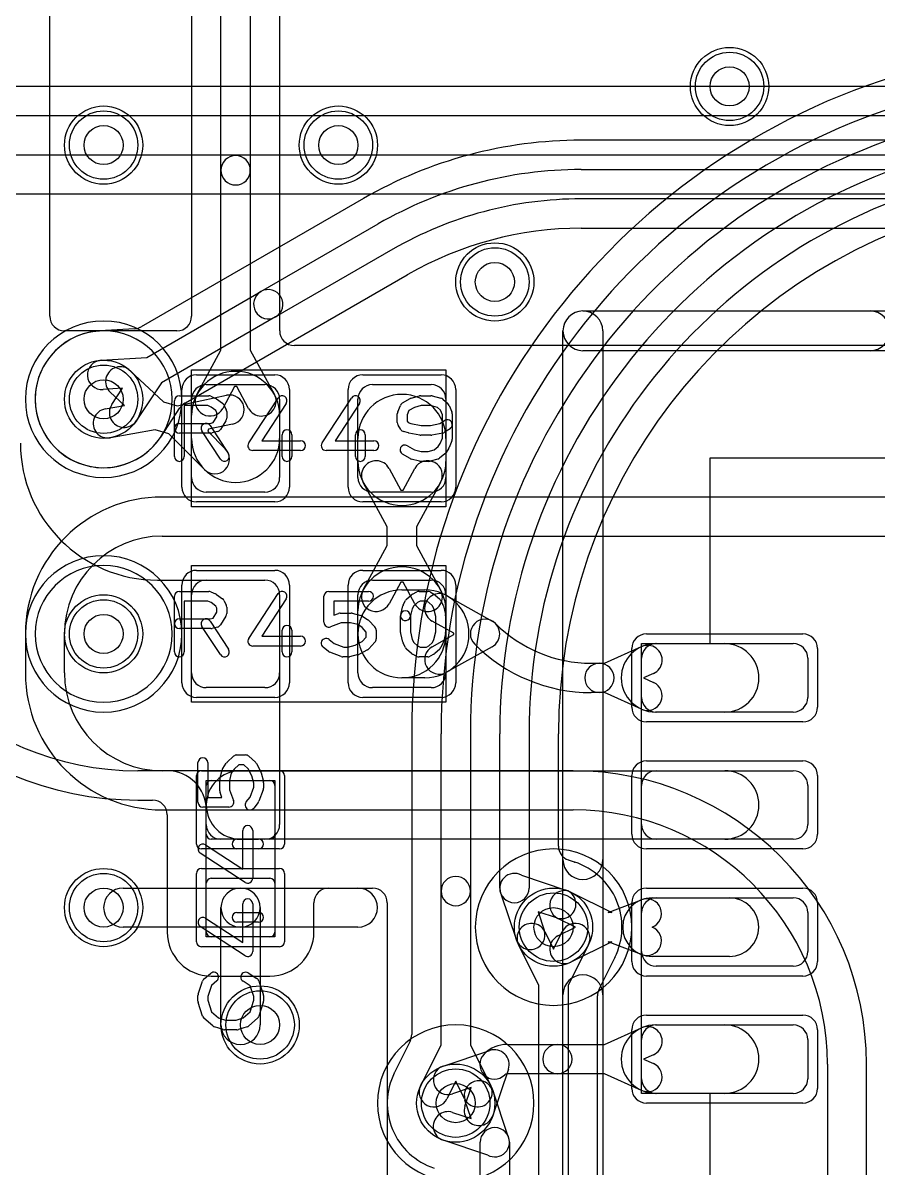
# Model space of a CAD drawing. Extents: x -1.5 to 30.7, y -0.5 to 30.
# Drawn here: x 9.39 to 13.76, y 18.97 to 24.82 of the extents above; entities that cross this region are included whole.
import ezdxf

# ---------------------------------------------------------------- set-up
doc = ezdxf.new("R2010")
doc.units = 0
for name, color, linetype in [('Hole', 1, 'CONTINUOUS'), ('L1', 3, 'CONTINUOUS'), ('L2', 3, 'CONTINUOUS'), ('L3', 3, 'CONTINUOUS'), ('L4', 3, 'CONTINUOUS'), ('MetalMask-A', 176, 'CONTINUOUS'), ('PartsArea-A', 111, 'CONTINUOUS'), ('PartsArea-B', 111, 'CONTINUOUS'), ('PartsSilk-A', 221, 'CONTINUOUS'), ('Resist-A', 2, 'CONTINUOUS'), ('Resist-B', 2, 'CONTINUOUS'), ('Silk-A', 140, 'CONTINUOUS')]:
    doc.layers.add(name, color=color, linetype=linetype)

msp = doc.modelspace()

# ---------------------------------------------------------------- linework, layer by layer
at = {"layer": 'Hole'}
for centre in [(13, 24.5), (9.8, 24.2), (11, 24.2), (11.8, 23.5), (9.8, 22.9), (9.8, 21.7), (9.8, 20.3), (12.1, 20.2), (10.6, 19.7), (11.6, 19.3)]:
    msp.add_circle(centre, 0.1, dxfattribs=at)
at = {"layer": 'L1'}
for p, q in [((9.52504, 23.32501), (9.52504, 25.52503)), ((10.24996, 25.00932), (10.24996, 23.32501)), ((10.4, 24.07108), (10.4, 25.00931)), ((10.55, 25.00931), (10.55, 24.07108)), ((10.70004, 23.25004), (10.70004, 25.00932)), ((10.4, 23.15186), (10.4, 24.07108)), ((10.55, 24.07108), (10.55, 23.15186)), ((10.17499, 23.25004), (9.60001, 23.25004)), ((10.27715, 22.925), (10.4, 23.15186)), ((10.55, 23.15186), (10.67285, 22.925)), ((16.65004, 23.17504), (10.77504, 23.17504)), ((9.93645, 23.04622), (10.1067, 22.88735)), ((10.325, 22.975), (10.625, 22.975)), ((10.46945, 22.96511), (10.40905, 22.85358)), ((10.48055, 22.96511), (10.46945, 22.96511)), ((10.54095, 22.85358), (10.48055, 22.96511)), ((11.175, 22.975), (11.475, 22.975)), ((9.90738, 22.86818), (9.83411, 22.93656)), ((10.17607, 22.8668), (10.42848, 22.92014)), ((9.8087, 22.85076), (9.90738, 22.86818)), ((10.1067, 22.88735), (10.17607, 22.8668)), ((10.25, 22.5), (10.25, 22.9)), ((10.7, 22.9), (10.7, 22.5)), ((11.1, 22.5), (11.1, 22.9)), ((11.55, 22.9), (11.55, 22.5)), ((10.25, 22.7), (10.25, 22.81786)), ((10.7, 22.81786), (10.7, 22.7)), ((10.06409, 22.74353), (9.83478, 22.70304)), ((10.13345, 22.72298), (10.06409, 22.74353)), ((10.33539, 22.74715), (10.33224, 22.73652)), ((10.33224, 22.73652), (10.42202, 22.64692)), ((10.4595, 22.77338), (10.33539, 22.74715)), ((10.31606, 22.54074), (10.13345, 22.72298)), ((11.1, 22.58214), (11.1, 22.7)), ((11.55, 22.7), (11.55, 22.58214)), ((11.25905, 22.54642), (11.31945, 22.43489)), ((11.33055, 22.43489), (11.39095, 22.54642)), ((11.25, 22.24814), (11.12715, 22.475)), ((11.31945, 22.43489), (11.33055, 22.43489)), ((11.52285, 22.475), (11.4, 22.24814)), ((10.625, 22.425), (10.325, 22.425)), ((11.475, 22.425), (11.175, 22.425)), ((11.25, 22.15186), (11.25, 22.24814)), ((11.4, 22.24814), (11.4, 22.15186)), ((11.12715, 21.925), (11.25, 22.15186)), ((11.4, 22.15186), (11.52285, 21.925)), ((10.075, 21.975), (10.62503, 21.975)), ((10.325, 21.975), (10.625, 21.975)), ((11.175, 21.975), (11.475, 21.975)), ((11.31945, 21.96511), (11.25905, 21.85358)), ((11.33055, 21.96511), (11.31945, 21.96511)), ((11.39095, 21.85358), (11.33055, 21.96511)), ((11.325, 21.925), (11.44286, 21.925)), ((10.25, 21.5), (10.25, 21.9)), ((10.7, 21.90003), (10.7, 20.72497)), ((10.7, 21.9), (10.7, 21.5)), ((11.1, 21.5), (11.1, 21.9)), ((11.55, 21.9), (11.55, 21.5)), ((11.55275, 21.89634), (11.78663, 21.76545)), ((11.1, 21.7), (11.1, 21.81786)), ((11.55, 21.81786), (11.55, 21.7)), ((11.5896, 21.70382), (11.47949, 21.76544)), ((11.47949, 21.63456), (11.5896, 21.69618)), ((11.5896, 21.69618), (11.5896, 21.70382)), ((11.78663, 21.63455), (11.55275, 21.50366)), ((12.36043, 21.55), (12.55, 21.63476)), ((12.62143, 21.65), (12.975, 21.65)), ((12.625, 21.65), (13.325, 21.65)), ((12.55, 21.375), (12.55, 21.575)), ((13.4, 21.575), (13.4, 21.375)), ((12.29318, 21.55), (12.3348, 21.55)), ((12.3348, 21.55), (12.36043, 21.55)), ((12.61122, 21.49782), (12.56018, 21.475)), ((11.44286, 21.475), (11.325, 21.475)), ((12.56018, 21.475), (12.61122, 21.45218)), ((10.625, 21.425), (10.325, 21.425)), ((11.475, 21.425), (11.175, 21.425)), ((12.3348, 21.4), (12.29318, 21.4)), ((12.36043, 21.4), (12.3348, 21.4)), ((12.55, 21.31524), (12.36043, 21.4)), ((12.975, 21.3), (12.62143, 21.3)), ((13.325, 21.3), (12.625, 21.3)), ((10.12497, 21), (9.975, 21)), ((10.5, 21), (12.975, 21)), ((12.625, 21), (13.325, 21)), ((10.325, 20.675), (10.325, 20.925)), ((10.35, 20.95), (10.65, 20.95)), ((10.675, 20.925), (10.675, 20.675)), ((12.55, 20.725), (12.55, 20.925)), ((13.4, 20.925), (13.4, 20.725)), ((9.975, 20.84996), (10.04996, 20.84996)), ((10.32497, 20.72497), (10.32497, 20.8)), ((10.12496, 20.77496), (10.12496, 20.175)), ((10.65, 20.65), (10.35, 20.65)), ((10.62503, 20.65), (10.39994, 20.65)), ((12.975, 20.65), (10.5, 20.65)), ((13.325, 20.65), (12.625, 20.65)), ((10.35, 20.45), (10.65, 20.45)), ((9.9, 20.4), (10.5, 20.4)), ((10.325, 20.175), (10.325, 20.425)), ((10.5, 20.4), (11.1, 20.4)), ((10.675, 20.425), (10.675, 20.175)), ((10.95004, 20.4), (11.17496, 20.4)), ((10.87504, 20.175), (10.87504, 20.325)), ((11.24996, 20.325), (11.24996, 18.84996)), ((12.18929, 20.37896), (12.39766, 20.275)), ((12.37973, 20.275), (12.54999, 20.3401)), ((12.60357, 20.35), (13, 20.35)), ((12.625, 20.35), (13.325, 20.35)), ((10.4, 19.7), (10.4, 20.3)), ((10.6, 20.3), (10.6, 19.7)), ((12.39766, 20.275), (12.37973, 20.275)), ((12.55, 20.075), (12.55, 20.275)), ((13.4, 20.275), (13.4, 20.075)), ((12.212, 20.2), (12.12233, 20.24474)), ((10.5, 20.2), (9.9, 20.2)), ((10.65, 20.15), (10.35, 20.15)), ((11.1, 20.2), (10.5, 20.2)), ((12.12233, 20.15526), (12.212, 20.2)), ((12.39766, 20.125), (12.18929, 20.02104)), ((12.54999, 20.0599), (12.37973, 20.125)), ((12.37973, 20.125), (12.39766, 20.125)), ((13, 20.05), (12.60357, 20.05)), ((13.325, 20), (12.625, 20)), ((10.35, 19.94996), (10.65, 19.94996)), ((12.36043, 19.6), (12.55, 19.68476)), ((12.62143, 19.7), (12.975, 19.7)), ((12.625, 19.7), (13.325, 19.7)), ((12.55, 19.425), (12.55, 19.625)), ((13.4, 19.625), (13.4, 19.425)), ((11.53659, 19.48968), (11.7742, 19.56911)), ((11.86321, 19.6), (12.11982, 19.6)), ((12.11982, 19.6), (12.36043, 19.6)), ((12.61122, 19.54782), (12.56018, 19.525)), ((12.56018, 19.525), (12.61122, 19.50218)), ((11.86911, 19.4742), (11.78968, 19.23659)), ((12.11982, 19.45), (11.86321, 19.45)), ((12.36043, 19.45), (12.11982, 19.45)), ((12.55, 19.36524), (12.36043, 19.45)), ((11.67919, 19.37919), (11.58415, 19.34742)), ((11.64742, 19.28415), (11.67919, 19.37919)), ((12.975, 19.35), (12.62143, 19.35)), ((13.325, 19.35), (12.625, 19.35))]:
    msp.add_line(p, q, dxfattribs=at)
for centre in [(13, 24.5), (9.8, 24.2), (11, 24.2), (11.8, 23.5), (9.8, 22.9), (9.8, 21.7), (9.8, 20.3), (12.1, 20.2), (10.6, 19.7), (11.6, 19.3)]:
    msp.add_circle(centre, 0.2, dxfattribs=at)
for centre, radius, start, end in [((10.475, 24.07108), 0.075, 0, 180), ((10.475, 24.07108), 0.075, 180, 0), ((9.60001, 23.32501), 0.07497, 180, -90), ((10.17499, 23.32501), 0.07497, -90, 0), ((10.77504, 23.25004), 0.075, 180, -90), ((9.88528, 22.99139), 0.075, 46.97754, -133.020273), ((10.475, 22.81786), 0.225, 0, 180), ((10.325, 22.9), 0.075, 90, 180), ((10.625, 22.9), 0.075, 0, 90), ((11.175, 22.9), 0.075, 90, 180), ((11.475, 22.9), 0.075, 0, 90), ((10.3431, 22.88929), 0.075, 151.565748, -28.43679), ((10.44399, 22.84676), 0.075, -78.065309, 101.93223), ((10.6069, 22.88929), 0.075, -151.565748, 28.43679), ((11.325, 22.7), 0.225, 0, 180), ((9.82174, 22.7769), 0.075, 100.012405, -79.986853), ((10.075, 22.675), 0.7, 180, -90), ((10.475, 22.7), 0.225, 180, 0), ((10.36904, 22.59383), 0.075, -134.940581, 45.058507), ((11.325, 22.58214), 0.225, 180, 0), ((11.1931, 22.51071), 0.075, 28.434252, -151.56321), ((11.4569, 22.51071), 0.075, -28.434252, 151.56321), ((9.975, 22.5), 1.65004, 180, -90), ((9.975, 22.5), 1.5, 180, -90), ((10.325, 22.5), 0.075, 180, -90), ((10.625, 22.5), 0.075, -90, 0), ((11.175, 22.5), 0.075, 180, -90), ((11.475, 22.5), 0.075, -90, 0), ((11.325, 21.81786), 0.225, 0, 180), ((10.325, 21.9), 0.075, 90, 180), ((10.625, 21.9), 0.075, 0, 90), ((10.62503, 21.90003), 0.07497, 0, 90), ((11.175, 21.9), 0.075, 90, 180), ((11.475, 21.9), 0.075, 0, 90), ((11.325, 21.7), 0.225, 90, -90), ((11.1931, 21.88929), 0.075, 151.565748, -28.43679), ((11.4569, 21.88929), 0.075, -151.565748, 28.43679), ((11.44286, 21.7), 0.225, -90, 90), ((11.51612, 21.83089), 0.075, 60.765837, -119.233382), ((11.75001, 21.69999), 0.075, 45, -135), ((11.75, 21.7), 0.075, -60.765837, 60.765837), ((12.29318, 22.24316), 0.69316, -135, -90), ((11.325, 21.7), 0.225, 180, 0), ((11.51612, 21.56911), 0.075, 119.234163, -60.766618), ((12.29318, 22.24316), 0.84316, -135, -90), ((12.62143, 21.475), 0.175, 90, -90), ((12.625, 21.575), 0.075, 90, 180), ((12.58061, 21.56629), 0.075, -65.91263, 114.089681), ((12.975, 21.475), 0.175, -90, 90), ((13.325, 21.575), 0.075, 0, 90), ((10.325, 21.5), 0.075, 180, -90), ((10.625, 21.5), 0.075, -90, 0), ((11.175, 21.5), 0.075, 180, -90), ((11.475, 21.5), 0.075, -90, 0), ((12.3348, 21.475), 0.075, 90, -90), ((12.3348, 21.475), 0.075, -90, 90), ((12.58061, 21.38371), 0.075, -114.08737, 65.910319), ((12.625, 21.375), 0.075, 180, -90), ((13.325, 21.375), 0.075, -90, 0), ((10.12497, 20.8), 0.2, 0, 90), ((10.5, 20.825), 0.175, 90, -90), ((12.625, 20.925), 0.075, 90, 180), ((12.975, 20.825), 0.175, -90, 90), ((13.325, 20.925), 0.075, 0, 90), ((10.35, 20.925), 0.025, 90, 180), ((10.65, 20.925), 0.025, 0, 90), ((10.04996, 20.77496), 0.075, 0, 90), ((10.39994, 20.72497), 0.07497, 180, -90), ((10.62503, 20.72497), 0.07497, -90, 0), ((12.625, 20.725), 0.075, 180, -90), ((13.325, 20.725), 0.075, -90, 0), ((10.35, 20.675), 0.025, 180, -90), ((10.65, 20.675), 0.025, -90, 0), ((10.35, 20.425), 0.025, 90, 180), ((10.65, 20.425), 0.025, 0, 90), ((9.9, 20.3), 0.1, 90, -90), ((10.5, 20.3), 0.1, 90, -90), ((10.5, 20.3), 0.1, 0, 180), ((10.5, 20.3), 0.1, -90, 90), ((10.95004, 20.325), 0.075, 90, 180), ((11.1, 20.3), 0.1, -90, 90), ((11.17496, 20.325), 0.075, 0, 90), ((12.15581, 20.31185), 0.075, 63.486197, -116.515959), ((12.60357, 20.2), 0.15, 90, -90), ((12.57678, 20.27005), 0.075, -69.063956, 110.924261), ((12.625, 20.275), 0.075, 90, 180), ((13, 20.2), 0.15, -90, 90), ((13.325, 20.275), 0.075, 0, 90), ((10.35, 20.175), 0.22504, 180, -90), ((10.35, 20.175), 0.025, 180, -90), ((10.65, 20.175), 0.22504, -90, 0), ((10.65, 20.175), 0.025, -90, 0), ((12.15581, 20.08815), 0.075, 116.513803, -63.484041), ((12.57678, 20.12995), 0.075, -110.928909, 69.063956), ((12.625, 20.075), 0.075, 180, -90), ((13.325, 20.075), 0.075, -90, 0), ((10.5, 19.7), 0.1, 180, 0), ((12.62143, 19.525), 0.175, 90, -90), ((12.625, 19.625), 0.075, 90, 180), ((12.58061, 19.61629), 0.075, -65.91263, 114.089681), ((12.975, 19.525), 0.175, -90, 90), ((13.325, 19.625), 0.075, 0, 90), ((11.86321, 19.43276), 0.16724, 90, 135.004845), ((11.79798, 19.49798), 0.075, -18.485681, 108.485681), ((12.11982, 19.525), 0.075, 90, -90), ((12.11982, 19.525), 0.075, -90, 90), ((11.79798, 19.49798), 0.075, 135.005402, -44.995608), ((11.56037, 19.41855), 0.075, 108.485681, -71.515874), ((11.86321, 19.43276), 0.01724, 90, 135), ((12.58061, 19.43371), 0.075, -114.08737, 65.910319), ((12.625, 19.425), 0.075, 180, -90), ((13.325, 19.425), 0.075, -90, 0), ((11.71855, 19.26037), 0.075, 161.514319, -18.484126)]:
    msp.add_arc(centre, radius, start, end, dxfattribs=at)
at = {"layer": 'L2'}
for p, q in [((17.14932, 24.22504), (12.24115, 24.22504)), ((12.24115, 24.075), (14.73058, 24.075)), ((11.12862, 23.92694), (9.99118, 23.27025)), ((14.73058, 23.925), (12.24115, 23.925)), ((10.60431, 23.45097), (11.20365, 23.797)), ((12.24115, 23.77496), (17.14931, 23.77496)), ((11.27865, 23.6671), (10.67931, 23.32107)), ((10.21799, 22.88148), (11.35245, 23.53646)), ((10.02029, 23.11379), (10.60431, 23.45097)), ((10.67931, 23.32107), (10.09528, 22.98388)), ((9.95822, 23.26033), (9.78058, 23.2495)), ((9.78005, 23.24947), (9.77955, 23.24944)), ((9.78784, 23.09963), (10.02029, 23.11379)), ((10.09528, 22.98388), (9.96681, 22.78966)), ((9.897, 22.956), (9.79696, 22.94991)), ((9.84171, 22.87242), (9.897, 22.956)), ((10.09195, 22.70688), (10.19048, 22.85584)), ((17.4, 22.40004), (10.1, 22.40004)), ((10.1, 22.2), (17.4, 22.2)), ((9.39996, 21.7), (9.39996, 21.5)), ((9.6, 21.5), (9.6, 21.7)), ((12.2, 21), (10.1, 21)), ((10.1, 20.79996), (12.2, 20.79996)), ((13.49996, 19.5), (13.49996, 15.41559)), ((13.7, 15.41559), (13.7, 19.5))]:
    msp.add_line(p, q, dxfattribs=at)
for centre in [(13, 24.5), (9.8, 24.2), (11, 24.2), (11.8, 23.5), (9.8, 22.9), (9.8, 21.7), (9.8, 20.3), (10.6, 19.7)]:
    msp.add_circle(centre, 0.2, dxfattribs=at)
for centre, radius, start, end in [((12.24114, 21.99999), 2.22505, 89.999742, 119.999886), ((12.24115, 22), 2.075, 90, 120.000012), ((12.24115, 22), 1.925, 90, 119.999984), ((12.24115, 22), 1.77496, 90, 119.972101), ((11.39049, 23.47183), 0.075, 118.745197, 120.480265), ((10.64181, 23.38602), 0.075, 120.000728, -59.999936), ((10.64181, 23.38602), 0.075, -59.999272, 120.000039), ((9.95366, 23.33519), 0.075, -86.514209, -63.428116), ((9.95368, 23.3352), 0.075, -63.445198, -59.999272), ((9.79999, 22.89999), 0.35004, 94.098912, -33.883917), ((9.77019, 23.32398), 0.075, -86.345993, -85.755986), ((9.7913, 23.02466), 0.22507, 93.479471, 93.964278), ((9.77309, 23.32418), 0.075, -86.521834, -86.399362), ((9.7733, 23.32419), 0.075, -86.559964, -85.73313), ((9.77448, 23.32427), 0.075, -86.63668, -86.12393), ((9.77602, 23.32436), 0.075, -86.919756, -86.514209), ((9.7924, 23.02477), 0.075, 93.485791, -86.514962), ((9.90426, 22.83104), 0.075, 146.513341, -33.483293), ((10.2537, 22.81549), 0.075, 145.858594, 147.452052), ((10.25372, 22.81552), 0.07499, 120.178896, 145.886139), ((10.2543, 22.81585), 0.075, 118.953697, 120.688638), ((10.15284, 22.66303), 0.075, 145.803503, 146.117111), ((10.15331, 22.66373), 0.075, 145.335284, 146.447662), ((9.90426, 22.83104), 0.22504, -33.635694, -33.485287), ((10.1, 21.7), 0.70004, 90, 180), ((10.1, 21.7), 0.5, 90, 180), ((10.1, 21.5), 0.70004, 180, -90), ((10.1, 21.5), 0.5, 180, -90), ((12.2, 19.5), 1.5, 0, 90), ((12.2, 19.5), 1.29996, 0, 90), ((12.1, 20.2), 0.40004, 90, -90), ((12.1, 20.2), 0.40004, -90, 90), ((11.6, 19.3), 0.40004, 90, -90), ((11.6, 19.3), 0.40004, -90, 90)]:
    msp.add_arc(centre, radius, start, end, dxfattribs=at)
at = {"layer": 'L3'}
for centre in [(13, 24.5), (9.8, 24.2), (11, 24.2), (11.8, 23.5), (9.8, 20.3), (10.6, 19.7)]:
    msp.add_circle(centre, 0.2, dxfattribs=at)
for centre, start, end in [((9.8, 22.9), 90, -90), ((9.8, 22.9), -90, 90), ((9.8, 21.7), 90, -90), ((9.8, 21.7), -90, 90), ((12.1, 20.2), 90, -90), ((12.1, 20.2), -90, 90), ((11.6, 19.3), 90, -90), ((11.6, 19.3), -90, 90)]:
    msp.add_arc(centre, 0.40004, start, end, dxfattribs=at)
at = {"layer": 'L4'}
for p, q in [((11.37496, 21.18885), (11.37496, 19.65067)), ((11.525, 20.38442), (11.525, 21.18885)), ((11.675, 21.18885), (11.675, 20.38442)), ((11.825, 20.4), (11.825, 21.18884)), ((11.975, 21.18884), (11.975, 20.4)), ((12.12504, 20.61472), (12.12504, 21.18884)), ((12.20755, 20.53311), (12.17707, 20.54332)), ((11.93644, 20.46555), (12.16341, 20.38968)), ((11.525, 19.59766), (11.525, 20.38442)), ((11.675, 20.38442), (11.675, 19.59766)), ((11.91032, 20.13659), (11.83445, 20.36356)), ((12.11585, 20.24742), (12.02081, 20.27919)), ((12.02081, 20.27919), (12.05258, 20.18415)), ((12.05526, 20.17767), (12.1, 20.088)), ((12.1, 20.088), (12.14474, 20.17767)), ((12.025, 19.90234), (11.92104, 20.11071)), ((12.27896, 20.11071), (12.175, 19.90234)), ((12.33293, 19.88279), (12.41322, 20.04374)), ((12.025, 18.6303), (12.025, 19.90234)), ((12.175, 19.90234), (12.175, 18.6303)), ((12.32504, 17.34059), (12.32504, 19.84931)), ((11.36675, 19.61656), (11.28677, 19.45625)), ((11.42104, 19.38929), (11.525, 19.59766)), ((11.675, 19.59766), (11.77896, 19.38929)), ((11.6, 19.412), (11.55526, 19.32233)), ((11.64474, 19.32233), (11.6, 19.412)), ((11.78968, 19.36341), (11.86555, 19.13644)), ((11.67919, 19.22081), (11.64742, 19.31585)), ((11.58415, 19.25258), (11.67919, 19.22081)), ((11.76356, 19.03445), (11.53659, 19.11032)), ((11.725, 17.34053), (11.725, 19.1)), ((11.875, 19.1), (11.875, 17.34053))]:
    msp.add_line(p, q, dxfattribs=at)
for centre in [(13, 24.5), (9.8, 24.2), (11, 24.2), (11.8, 23.5), (9.8, 22.9), (9.8, 21.7), (9.8, 20.3), (12.1, 20.2), (10.6, 19.7), (11.6, 19.3)]:
    msp.add_circle(centre, 0.2, dxfattribs=at)
for centre, radius, start, end in [((14.9, 21.18885), 3.52504, 104.999871, 180), ((14.9, 21.18885), 3.375, 104.999928, 180), ((14.9, 21.18885), 3.225, 104.999979, 180), ((14.9, 21.18884), 3.075, 105.000035, 180), ((14.9, 21.18884), 2.925, 105.000097, 180), ((14.9, 21.18884), 2.77496, 104.999926, 180), ((9.8, 22.9), 0.35004, 90, -90), ((9.8, 22.9), 0.35004, -90, 90), ((9.8, 21.7), 0.35004, 90, -90), ((9.8, 21.7), 0.35004, -90, 90), ((12.20004, 20.61472), 0.075, 180, -108.437365), ((12.20003, 20.61469), 0.07497, -108.437366, -107.83318), ((12.23136, 20.6042), 0.07497, -108.517118, -108.002345), ((12.09999, 20.19999), 0.35005, -26.308118, 71.995177), ((11.6, 20.38442), 0.075, 0, 180), ((11.9, 20.4), 0.075, 60.929813, -150.929813), ((11.6, 20.38442), 0.075, 180, 0), ((11.9, 20.4), 0.075, 180, 0), ((12.13963, 20.31855), 0.075, -108.485681, 71.515874), ((11.98815, 20.14419), 0.075, 26.513803, -153.484041), ((12.21185, 20.14419), 0.075, -26.513803, 153.484041), ((11.98145, 20.16037), 0.075, -161.514319, 18.484126), ((12.48059, 20.01084), 0.07497, 153.021379, 153.971526), ((12.40001, 19.84931), 0.07497, 153.475962, 180), ((11.29999, 19.65067), 0.07497, -27.064065, 0), ((11.60002, 19.30001), 0.35006, 153.917325, -108.34903), ((11.48769, 19.35491), 0.22503, 153.29717, 153.897249), ((11.21969, 19.48972), 0.07497, -26.705189, -26.517199), ((11.48815, 19.35581), 0.075, 153.486197, -26.515959), ((11.71855, 19.33963), 0.075, 18.485681, -161.515874), ((11.71185, 19.35581), 0.075, -153.486197, 26.515959), ((11.56037, 19.18145), 0.075, 71.514319, -108.484126), ((11.8, 19.1), 0.075, 0, 180), ((11.8, 19.1), 0.075, -119.070187, 29.070187), ((11.46622, 18.89659), 0.07497, 71.521546, 71.652053)]:
    msp.add_arc(centre, radius, start, end, dxfattribs=at)
at = {"layer": 'MetalMask-A'}
for p, q in [((10.325, 22.975), (10.625, 22.975)), ((11.175, 22.975), (11.475, 22.975)), ((10.25, 22.5), (10.25, 22.9)), ((10.7, 22.9), (10.7, 22.5)), ((11.1, 22.5), (11.1, 22.9)), ((11.55, 22.9), (11.55, 22.5)), ((10.625, 22.425), (10.325, 22.425)), ((11.475, 22.425), (11.175, 22.425)), ((10.325, 21.975), (10.625, 21.975)), ((11.175, 21.975), (11.475, 21.975)), ((10.25, 21.5), (10.25, 21.9)), ((10.7, 21.9), (10.7, 21.5)), ((11.1, 21.5), (11.1, 21.9)), ((11.55, 21.9), (11.55, 21.5)), ((12.625, 21.65), (13.325, 21.65)), ((12.55, 21.375), (12.55, 21.575)), ((13.4, 21.575), (13.4, 21.375)), ((10.625, 21.425), (10.325, 21.425)), ((11.475, 21.425), (11.175, 21.425)), ((13.325, 21.3), (12.625, 21.3)), ((12.625, 21), (13.325, 21)), ((10.325, 20.675), (10.325, 20.925)), ((10.35, 20.95), (10.65, 20.95)), ((10.675, 20.925), (10.675, 20.675)), ((12.55, 20.725), (12.55, 20.925)), ((13.4, 20.925), (13.4, 20.725)), ((10.65, 20.65), (10.35, 20.65)), ((13.325, 20.65), (12.625, 20.65)), ((10.35, 20.45), (10.65, 20.45)), ((10.325, 20.175), (10.325, 20.425)), ((10.675, 20.425), (10.675, 20.175)), ((12.625, 20.35), (13.325, 20.35)), ((12.55, 20.075), (12.55, 20.275)), ((13.4, 20.275), (13.4, 20.075)), ((10.65, 20.15), (10.35, 20.15)), ((13.325, 20), (12.625, 20)), ((12.625, 19.7), (13.325, 19.7)), ((12.55, 19.425), (12.55, 19.625)), ((13.4, 19.625), (13.4, 19.425)), ((13.325, 19.35), (12.625, 19.35))]:
    msp.add_line(p, q, dxfattribs=at)
for centre, radius, start, end in [((10.325, 22.9), 0.075, 90, 180), ((10.625, 22.9), 0.075, 0, 90), ((11.175, 22.9), 0.075, 90, 180), ((11.475, 22.9), 0.075, 0, 90), ((10.325, 22.5), 0.075, 180, -90), ((10.625, 22.5), 0.075, -90, 0), ((11.175, 22.5), 0.075, 180, -90), ((11.475, 22.5), 0.075, -90, 0), ((10.325, 21.9), 0.075, 90, 180), ((10.625, 21.9), 0.075, 0, 90), ((11.175, 21.9), 0.075, 90, 180), ((11.475, 21.9), 0.075, 0, 90), ((12.625, 21.575), 0.075, 90, 180), ((13.325, 21.575), 0.075, 0, 90), ((10.325, 21.5), 0.075, 180, -90), ((10.625, 21.5), 0.075, -90, 0), ((11.175, 21.5), 0.075, 180, -90), ((11.475, 21.5), 0.075, -90, 0), ((12.625, 21.375), 0.075, 180, -90), ((13.325, 21.375), 0.075, -90, 0), ((12.625, 20.925), 0.075, 90, 180), ((13.325, 20.925), 0.075, 0, 90), ((10.35, 20.925), 0.025, 90, 180), ((10.65, 20.925), 0.025, 0, 90), ((12.625, 20.725), 0.075, 180, -90), ((13.325, 20.725), 0.075, -90, 0), ((10.35, 20.675), 0.025, 180, -90), ((10.65, 20.675), 0.025, -90, 0), ((10.35, 20.425), 0.025, 90, 180), ((10.65, 20.425), 0.025, 0, 90), ((12.625, 20.275), 0.075, 90, 180), ((13.325, 20.275), 0.075, 0, 90), ((10.35, 20.175), 0.025, 180, -90), ((10.65, 20.175), 0.025, -90, 0), ((12.625, 20.075), 0.075, 180, -90), ((13.325, 20.075), 0.075, -90, 0), ((12.625, 19.625), 0.075, 90, 180), ((13.325, 19.625), 0.075, 0, 90), ((12.625, 19.425), 0.075, 180, -90), ((13.325, 19.425), 0.075, -90, 0)]:
    msp.add_arc(centre, radius, start, end, dxfattribs=at)
at = {"layer": 'PartsArea-A'}
for p, q in [((25, 24.5), (5, 24.5)), ((-0.25, 23.95), (30.25, 23.95)), ((10.25, 23.05), (11.55, 23.05)), ((10.25, 22.35), (10.25, 23.05)), ((11.55, 23.05), (11.55, 22.35)), ((12.9, 21.65), (12.9, 22.6)), ((12.9, 22.6), (13.85, 22.6)), ((11.55, 22.35), (10.25, 22.35)), ((10.25, 21.35), (10.25, 22.05)), ((10.25, 22.05), (11.55, 22.05)), ((11.55, 22.05), (11.55, 21.35)), ((12.55, 19.35), (12.55, 21.65)), ((12.55, 21.65), (12.9, 21.65)), ((11.55, 21.35), (10.25, 21.35)), ((10.325, 20.15), (10.325, 20.95)), ((10.325, 20.95), (10.675, 20.95)), ((10.675, 20.95), (10.675, 20.15)), ((10.675, 20.15), (10.325, 20.15)), ((12.9, 19.35), (12.55, 19.35)), ((12.9, 18.4), (12.9, 19.35))]:
    msp.add_line(p, q, dxfattribs=at)
at = {"layer": 'PartsArea-B'}
msp.add_line((25, 24.5), (5, 24.5), dxfattribs=at)
at = {"layer": 'PartsSilk-A'}
for p, q in [((-0.55, 24.3516), (30.55, 24.3516)), ((30.4484, 24.1484), (-0.4484, 24.1484)), ((12.25, 23.3516), (17.75, 23.3516)), ((12.1484, 17.75), (12.1484, 23.25)), ((12.3516, 23.25), (12.3516, 17.8516)), ((17.6484, 23.1484), (12.25, 23.1484)), ((10.1875, 22.91759), (10.3375, 22.91759)), ((10.34765, 22.91544), (10.37265, 22.90433)), ((10.54157, 22.67663), (10.69157, 22.90626)), ((10.91657, 22.67663), (11.06657, 22.90626)), ((11.32788, 22.88097), (11.36677, 22.90319)), ((11.37273, 22.90564), (11.41439, 22.91675)), ((11.42083, 22.91759), (11.47361, 22.91759)), ((11.47967, 22.91684), (11.52412, 22.90573)), ((10.1625, 22.60741), (10.1625, 22.89259)), ((10.3322, 22.86759), (10.2125, 22.86759)), ((10.2125, 22.86759), (10.2125, 22.60741)), ((10.34993, 22.85971), (10.3322, 22.86759)), ((10.37343, 22.84263), (10.34993, 22.85971)), ((10.3772, 22.9017), (10.40776, 22.87948)), ((10.41542, 22.87044), (10.42653, 22.84822)), ((10.73343, 22.87892), (10.60869, 22.68796)), ((11.10843, 22.87892), (10.98369, 22.68796)), ((11.30331, 22.83555), (11.3172, 22.86888)), ((11.38875, 22.85816), (11.36008, 22.84178)), ((11.42411, 22.86759), (11.38875, 22.85816)), ((11.47053, 22.86759), (11.42411, 22.86759)), ((11.50604, 22.85871), (11.47053, 22.86759)), ((11.52218, 22.84437), (11.50604, 22.85871)), ((11.53194, 22.82093), (11.52218, 22.84437)), ((11.53467, 22.90017), (11.55967, 22.87795)), ((11.56614, 22.86887), (11.58002, 22.83554)), ((10.36042, 22.78087), (10.37917, 22.81087)), ((10.37917, 22.83114), (10.37343, 22.84263)), ((10.37917, 22.81087), (10.37917, 22.83114)), ((10.42537, 22.79045), (10.39759, 22.74601)), ((10.42917, 22.83704), (10.42917, 22.8037)), ((11.30139, 22.78148), (11.30139, 22.82593)), ((11.36008, 22.84178), (11.35139, 22.82093)), ((11.35139, 22.82093), (11.35139, 22.78865)), ((11.35139, 22.78865), (11.35646, 22.78054)), ((11.51942, 22.77539), (11.54307, 22.79117)), ((11.53194, 22.7013), (11.53194, 22.82093)), ((11.58194, 22.82593), (11.58194, 22.6963)), ((10.1875, 22.77685), (10.34533, 22.77685)), ((10.34861, 22.72685), (10.1875, 22.72685)), ((10.39714, 22.59373), (10.30269, 22.73817)), ((10.34453, 22.76553), (10.43898, 22.62109)), ((10.34533, 22.77685), (10.36042, 22.78087)), ((10.38283, 22.7351), (10.35505, 22.72769)), ((11.31908, 22.74601), (11.30519, 22.76823)), ((11.35818, 22.72788), (11.33318, 22.73529)), ((11.35646, 22.78054), (11.3713, 22.77614)), ((11.41593, 22.71623), (11.36038, 22.72734)), ((11.3713, 22.77614), (11.42331, 22.76574)), ((11.42331, 22.76574), (11.47113, 22.76574)), ((11.47113, 22.76574), (11.51942, 22.77539)), ((11.53407, 22.72734), (11.47851, 22.71623)), ((11.57081, 22.74957), (11.54304, 22.73105)), ((10.60869, 22.68796), (10.80694, 22.68796)), ((10.7125, 22.60741), (10.7125, 22.71852)), ((10.7625, 22.71852), (10.7625, 22.60741)), ((10.98369, 22.68796), (11.18194, 22.68796)), ((11.0875, 22.60741), (11.0875, 22.71852)), ((11.1375, 22.71852), (11.1375, 22.60741)), ((11.47361, 22.71574), (11.42083, 22.71574)), ((11.51023, 22.6576), (11.52077, 22.67447)), ((11.52077, 22.67447), (11.53194, 22.7013)), ((11.58002, 22.68669), (11.56614, 22.65335)), ((10.80694, 22.63796), (10.5625, 22.63796)), ((11.18194, 22.63796), (10.9375, 22.63796)), ((11.36677, 22.59681), (11.32788, 22.61903)), ((11.35268, 22.66245), (11.38875, 22.64184)), ((11.38875, 22.64184), (11.42411, 22.63241)), ((11.42411, 22.63241), (11.459, 22.63241)), ((11.459, 22.63241), (11.4897, 22.64118)), ((11.4897, 22.64118), (11.51023, 22.6576)), ((11.54479, 22.62122), (11.51701, 22.599)), ((11.56426, 22.64971), (11.55037, 22.62749)), ((11.41439, 22.58325), (11.37273, 22.59436)), ((11.4625, 22.58241), (11.42083, 22.58241)), ((11.50826, 22.59448), (11.46937, 22.58337)), ((10.1875, 21.91759), (10.3375, 21.91759)), ((10.34765, 21.91544), (10.37265, 21.90433)), ((10.95139, 21.91759), (11.15417, 21.91759)), ((11.3791, 21.90384), (11.40132, 21.91495)), ((11.4125, 21.91759), (11.45694, 21.91759)), ((11.46934, 21.9143), (11.48879, 21.90319)), ((10.1625, 21.60741), (10.1625, 21.89259)), ((10.3322, 21.86759), (10.2125, 21.86759)), ((10.2125, 21.86759), (10.2125, 21.60741)), ((10.34993, 21.85971), (10.3322, 21.86759)), ((10.37343, 21.84263), (10.34993, 21.85971)), ((10.3772, 21.9017), (10.40776, 21.87948)), ((10.41542, 21.87044), (10.42653, 21.84822)), ((10.54157, 21.67663), (10.69157, 21.90626)), ((10.73343, 21.87892), (10.60869, 21.68796)), ((10.92639, 21.75926), (10.92639, 21.89259)), ((11.15417, 21.86759), (10.97639, 21.86759)), ((10.97639, 21.86759), (10.97639, 21.79554)), ((11.33181, 21.84822), (11.34292, 21.87044)), ((11.34867, 21.87795), (11.37367, 21.90017)), ((11.40442, 21.8606), (11.38549, 21.84377)), ((11.4184, 21.86759), (11.40442, 21.8606)), ((11.4503, 21.86759), (11.4184, 21.86759)), ((11.46173, 21.86106), (11.4503, 21.86759)), ((11.48118, 21.84377), (11.46173, 21.86106)), ((11.493, 21.90017), (11.518, 21.87795)), ((11.52375, 21.87044), (11.53486, 21.84822)), ((10.36042, 21.78087), (10.37917, 21.81087)), ((10.37917, 21.83114), (10.37343, 21.84263)), ((10.37917, 21.81087), (10.37917, 21.83114)), ((10.42537, 21.79045), (10.39759, 21.74601)), ((10.42917, 21.83704), (10.42917, 21.8037)), ((10.97639, 21.79554), (11.00082, 21.80484)), ((11.00972, 21.80648), (11.06528, 21.80648)), ((11.07134, 21.80573), (11.11578, 21.79462)), ((11.12359, 21.79117), (11.15137, 21.77265)), ((11.31806, 21.70741), (11.31806, 21.79259)), ((11.31881, 21.79865), (11.32992, 21.8431)), ((11.37776, 21.82831), (11.36731, 21.78653)), ((11.36806, 21.79259), (11.36806, 21.71049)), ((11.38549, 21.84377), (11.37776, 21.82831)), ((11.48891, 21.82831), (11.48118, 21.84377)), ((11.49861, 21.78951), (11.48891, 21.82831)), ((11.49861, 21.71049), (11.49861, 21.78951)), ((11.53675, 21.8431), (11.54786, 21.79865)), ((11.54861, 21.79259), (11.54861, 21.70741)), ((10.1875, 21.77685), (10.34533, 21.77685)), ((10.39714, 21.59373), (10.30269, 21.73817)), ((10.34453, 21.76553), (10.43898, 21.62109)), ((10.34533, 21.77685), (10.36042, 21.78087)), ((10.38283, 21.7351), (10.35505, 21.72769)), ((11.01432, 21.75648), (10.96029, 21.7359)), ((11.0622, 21.75648), (11.01432, 21.75648)), ((11.09946, 21.74717), (11.0622, 21.75648)), ((11.12112, 21.73273), (11.09946, 21.74717)), ((11.14306, 21.70879), (11.12112, 21.73273)), ((11.15593, 21.76875), (11.18649, 21.73542)), ((10.34861, 21.72685), (10.1875, 21.72685)), ((10.60869, 21.68796), (10.80694, 21.68796)), ((10.7125, 21.60741), (10.7125, 21.71852)), ((10.7625, 21.71852), (10.7625, 21.60741)), ((11.12196, 21.66079), (11.14306, 21.6838)), ((11.14306, 21.6838), (11.14306, 21.70879)), ((11.19306, 21.71852), (11.19306, 21.67407)), ((11.32992, 21.6569), (11.31881, 21.70135)), ((11.36806, 21.71049), (11.37776, 21.67169)), ((11.48891, 21.67169), (11.49861, 21.71049)), ((11.54786, 21.70135), (11.53675, 21.6569)), ((10.80694, 21.63796), (10.5625, 21.63796)), ((10.94966, 21.61011), (10.92188, 21.63233)), ((10.95312, 21.67137), (10.97784, 21.6516)), ((10.97784, 21.6516), (11.02821, 21.63241)), ((11.02821, 21.63241), (11.04831, 21.63241)), ((11.04831, 21.63241), (11.08678, 21.64203)), ((11.08678, 21.64203), (11.12196, 21.66079)), ((11.14926, 21.61868), (11.10759, 21.59646)), ((11.18649, 21.65717), (11.15593, 21.62384)), ((11.34292, 21.62956), (11.33181, 21.65178)), ((11.37367, 21.59983), (11.34867, 21.62205)), ((11.37776, 21.67169), (11.38549, 21.65623)), ((11.38549, 21.65623), (11.40442, 21.6394)), ((11.40442, 21.6394), (11.4184, 21.63241)), ((11.4184, 21.63241), (11.4503, 21.63241)), ((11.4503, 21.63241), (11.46173, 21.63894)), ((11.46173, 21.63894), (11.48118, 21.65623)), ((11.48118, 21.65623), (11.48891, 21.67169)), ((11.518, 21.62205), (11.493, 21.59983)), ((11.53486, 21.65178), (11.52375, 21.62956)), ((11.01471, 21.58405), (10.95638, 21.60627)), ((11.05139, 21.58241), (11.02361, 21.58241)), ((11.10189, 21.59427), (11.05745, 21.58316)), ((11.40132, 21.58505), (11.3791, 21.59616)), ((11.45694, 21.58241), (11.4125, 21.58241)), ((11.48879, 21.59681), (11.46934, 21.5857)), ((10.28241, 20.83889), (10.28241, 21.04167)), ((10.33241, 21.04167), (10.33241, 20.86389)), ((10.40883, 21.01109), (10.42735, 21.03887)), ((10.43125, 21.04343), (10.46458, 21.07399)), ((10.49121, 21.03056), (10.46727, 21.00862)), ((10.48148, 21.08056), (10.52593, 21.08056)), ((10.5162, 21.03056), (10.49121, 21.03056)), ((10.53921, 21.00946), (10.5162, 21.03056)), ((10.54283, 21.07399), (10.57616, 21.04343)), ((10.58132, 21.03676), (10.60354, 20.99509)), ((10.39427, 20.95884), (10.40538, 21.00328)), ((10.45283, 20.98696), (10.44352, 20.9497)), ((10.46727, 21.00862), (10.45283, 20.98696)), ((10.55797, 20.97428), (10.53921, 21.00946)), ((10.56759, 20.93581), (10.55797, 20.97428)), ((10.60573, 20.98939), (10.61684, 20.94495)), ((10.39352, 20.89722), (10.39352, 20.95278)), ((10.44352, 20.9497), (10.44352, 20.90182)), ((10.5484, 20.86534), (10.56759, 20.91571)), ((10.56759, 20.91571), (10.56759, 20.93581)), ((10.61759, 20.93889), (10.61759, 20.91111)), ((10.33241, 20.86389), (10.40446, 20.86389)), ((10.40446, 20.86389), (10.39516, 20.88832)), ((10.44352, 20.90182), (10.4641, 20.84779)), ((10.52863, 20.84062), (10.5484, 20.86534)), ((10.61595, 20.90221), (10.59373, 20.84388)), ((10.44074, 20.81389), (10.30741, 20.81389)), ((10.58989, 20.83716), (10.56767, 20.80938)), ((10.51204, 20.49619), (10.51204, 20.69444)), ((10.56204, 20.69444), (10.56204, 20.45)), ((10.32108, 20.62093), (10.51204, 20.49619)), ((10.48148, 20.65), (10.59259, 20.65)), ((10.52337, 20.42907), (10.29374, 20.57907)), ((10.59259, 20.6), (10.48148, 20.6)), ((10.48148, 20.275), (10.59259, 20.275)), ((10.51204, 20.12119), (10.51204, 20.31944)), ((10.56204, 20.31944), (10.56204, 20.075)), ((10.32108, 20.24593), (10.51204, 20.12119)), ((10.59259, 20.225), (10.48148, 20.225)), ((10.52337, 20.05407), (10.29374, 20.20407)), ((10.28369, 19.8579), (10.30591, 19.92457)), ((10.31363, 19.93588), (10.34696, 19.96365)), ((10.37896, 19.92523), (10.3511, 19.90202)), ((10.5495, 19.90023), (10.51268, 19.92324)), ((10.53918, 19.96564), (10.58362, 19.93787)), ((10.59409, 19.92457), (10.61631, 19.8579)), ((10.3511, 19.90202), (10.33241, 19.84594)), ((10.56759, 19.84594), (10.5495, 19.90023)), ((10.28241, 19.82222), (10.28241, 19.85)), ((10.30582, 19.74516), (10.2836, 19.8146)), ((10.33241, 19.84594), (10.33241, 19.82612)), ((10.33241, 19.82612), (10.35132, 19.76702)), ((10.54868, 19.76702), (10.56759, 19.82612)), ((10.56759, 19.82612), (10.56759, 19.84594)), ((10.6164, 19.8146), (10.59418, 19.74516)), ((10.61759, 19.85), (10.61759, 19.82222)), ((10.35132, 19.76702), (10.38656, 19.73618)), ((10.51344, 19.73618), (10.54868, 19.76702)), ((10.35761, 19.69508), (10.31317, 19.73397)), ((10.41106, 19.67614), (10.36661, 19.69003)), ((10.38656, 19.73618), (10.42234, 19.725)), ((10.42234, 19.725), (10.47766, 19.725)), ((10.47766, 19.725), (10.51344, 19.73618)), ((10.53339, 19.69003), (10.48894, 19.67614)), ((10.58683, 19.73397), (10.54239, 19.69508)), ((10.48148, 19.675), (10.41852, 19.675))]:
    msp.add_line(p, q, dxfattribs=at)
for centre, radius, start, end in [((12.25, 23.25), 0.1016, 90, -90), ((12.25, 23.25), 0.1016, 0, 180), ((10.1875, 22.89259), 0.025, 90, 180), ((10.3375, 22.89259), 0.025, 66.049145, 90), ((10.3625, 22.88148), 0.025, 53.982737, 66.039637), ((10.7125, 22.89259), 0.025, -33.149737, 146.846436), ((11.0875, 22.89259), 0.025, -33.149737, 146.846436), ((11.37917, 22.88148), 0.025, 104.925513, 119.741708), ((11.42083, 22.89259), 0.025, 90, 104.932273), ((11.47361, 22.89259), 0.025, 75.969316, 90), ((11.51806, 22.88148), 0.025, 48.372169, 75.96679), ((10.39306, 22.85926), 0.025, 26.565051, 53.979316), ((10.40417, 22.83704), 0.025, 0, 26.565051), ((11.34028, 22.85926), 0.025, 119.733511, 157.376473), ((11.54306, 22.85926), 0.025, 22.605762, 48.369306), ((10.40417, 22.8037), 0.025, -32.005383, 0), ((11.32639, 22.82593), 0.025, 157.373085, 180), ((11.55694, 22.77037), 0.025, -56.303576, 123.699589), ((11.55694, 22.82593), 0.025, 0, 22.608878), ((10.1875, 22.75185), 0.025, 90, -90), ((10.32361, 22.75185), 0.025, 33.181463, -146.819137), ((10.34861, 22.75185), 0.025, -90, -75.064732), ((10.37639, 22.75926), 0.025, -75.074487, -32.010019), ((10.7375, 22.71852), 0.025, 0, 180), ((11.1125, 22.71852), 0.025, 0, 180), ((11.32639, 22.78148), 0.025, 180, -147.989981), ((11.34028, 22.75926), 0.025, -147.994617, -106.509823), ((11.36528, 22.75185), 0.025, -106.499478, -101.309932), ((11.52917, 22.75185), 0.025, -78.694563, -56.300411), ((10.5625, 22.66296), 0.025, 146.850263, -90), ((10.80694, 22.66296), 0.025, -90, 90), ((10.9375, 22.66296), 0.025, 146.850263, -90), ((11.18194, 22.66296), 0.025, -90, 90), ((11.42083, 22.74074), 0.025, -101.305437, -90), ((11.47361, 22.74074), 0.025, -90, -78.692051), ((11.55694, 22.6963), 0.025, -22.605762, 0), ((10.41806, 22.60741), 0.025, -146.818537, 33.180863), ((11.34028, 22.64074), 0.025, 60.266489, -119.741708), ((11.52917, 22.64074), 0.025, -51.333033, -32.010019), ((11.54306, 22.66296), 0.025, -32.005383, -22.602779), ((10.1875, 22.60741), 0.025, 180, 0), ((10.7375, 22.60741), 0.025, 180, 0), ((11.1125, 22.60741), 0.025, 180, 0), ((11.37917, 22.61852), 0.025, -119.733511, -104.932273), ((11.42083, 22.60741), 0.025, -104.925513, -90), ((11.4625, 22.60741), 0.025, -90, -74.05655), ((11.50139, 22.61852), 0.025, -74.051456, -51.345223), ((10.1875, 21.89259), 0.025, 90, 180), ((10.3375, 21.89259), 0.025, 66.049145, 90), ((10.7125, 21.89259), 0.025, -33.149737, 146.846436), ((10.95139, 21.89259), 0.025, 90, 180), ((11.15417, 21.89259), 0.025, -90, 90), ((11.4125, 21.89259), 0.025, 90, 116.565051), ((11.45694, 21.89259), 0.025, 60.266489, 90), ((10.3625, 21.88148), 0.025, 53.982737, 66.039637), ((10.39306, 21.85926), 0.025, 26.565051, 53.979316), ((10.40417, 21.83704), 0.025, 0, 26.565051), ((11.35417, 21.83704), 0.025, 153.434949, 165.969316), ((11.36528, 21.85926), 0.025, 131.627831, 153.434949), ((11.39028, 21.88148), 0.025, 116.565051, 131.62783), ((11.47639, 21.88148), 0.025, 48.372169, 60.266489), ((11.50139, 21.85926), 0.025, 26.565051, 48.37217), ((11.5125, 21.83704), 0.025, 14.030684, 26.565051), ((10.40417, 21.8037), 0.025, -32.005383, 0), ((11.00972, 21.78148), 0.025, 90, 110.853641), ((11.06528, 21.78148), 0.025, 75.969316, 90), ((11.10972, 21.77037), 0.025, 56.303576, 75.963757), ((11.34306, 21.79259), 0.025, 0, 180), ((11.34306, 21.79259), 0.025, 165.969316, -14.03321), ((11.52361, 21.79259), 0.025, 0, 14.030684), ((10.1875, 21.75185), 0.025, 90, -90), ((10.32361, 21.75185), 0.025, 33.181463, -146.819137), ((10.37639, 21.75926), 0.025, -75.074487, -32.010019), ((10.7375, 21.71852), 0.025, 0, 180), ((10.95139, 21.75926), 0.025, 180, -69.143502), ((11.1375, 21.75185), 0.025, 42.5203, 56.309933), ((11.16806, 21.71852), 0.025, 0, 42.517452), ((10.34861, 21.75185), 0.025, -90, -75.064732), ((10.5625, 21.66296), 0.025, 146.850263, -90), ((10.80694, 21.66296), 0.025, -90, 90), ((10.9375, 21.65185), 0.025, 51.333033, -128.654777), ((11.16806, 21.67407), 0.025, -42.5203, 0), ((11.34306, 21.70741), 0.025, 180, -165.969316), ((11.52361, 21.70741), 0.025, -14.030684, 0), ((10.41806, 21.60741), 0.025, -146.818537, 33.180863), ((11.1375, 21.64074), 0.025, -61.938299, -42.517452), ((11.35417, 21.66296), 0.025, -165.969316, -153.434949), ((11.36528, 21.64074), 0.025, -153.434949, -131.62783), ((11.50139, 21.64074), 0.025, -48.372169, -26.565051), ((11.5125, 21.66296), 0.025, -26.565051, -14.030684), ((10.1875, 21.60741), 0.025, 180, 0), ((10.7375, 21.60741), 0.025, 180, 0), ((10.96528, 21.62963), 0.025, -128.666967, -110.853641), ((11.02361, 21.60741), 0.025, -110.856498, -90), ((11.05139, 21.60741), 0.025, -90, -75.963757), ((11.09583, 21.61852), 0.025, -75.969316, -61.931795), ((11.39028, 21.61852), 0.025, -131.627831, -116.565051), ((11.4125, 21.60741), 0.025, -116.565051, -90), ((11.45694, 21.60741), 0.025, -90, -60.266489), ((11.47639, 21.61852), 0.025, -60.266489, -48.37217), ((10.30741, 21.04167), 0.025, 0, 180), ((10.44815, 21.025), 0.025, 132.5203, 146.309933), ((10.48148, 21.05556), 0.025, 90, 132.517452), ((10.52593, 21.05556), 0.025, 47.4797, 90), ((10.55926, 21.025), 0.025, 28.061701, 47.482548), ((10.42963, 20.99722), 0.025, 146.303576, 165.963757), ((10.58148, 20.98333), 0.025, 14.030684, 28.068205), ((10.41852, 20.95278), 0.025, 165.969316, 180), ((10.59259, 20.91111), 0.025, -20.856498, 0), ((10.59259, 20.93889), 0.025, 0, 14.036243), ((10.41852, 20.89722), 0.025, 180, -159.146359), ((10.30741, 20.83889), 0.025, 180, -90), ((10.44074, 20.83889), 0.025, -90, 20.856498), ((10.54815, 20.825), 0.025, 141.333033, -38.654777), ((10.57037, 20.85278), 0.025, -38.666967, -20.853641), ((10.53704, 20.69444), 0.025, 0, 180), ((10.30741, 20.6), 0.025, 56.850263, -123.153564), ((10.48148, 20.625), 0.025, 90, -90), ((10.59259, 20.625), 0.025, -90, 90), ((10.53704, 20.45), 0.025, -123.149737, 0), ((10.53704, 20.31944), 0.025, 0, 180), ((10.48148, 20.25), 0.025, 90, -90), ((10.59259, 20.25), 0.025, -90, 90), ((10.30741, 20.225), 0.025, 56.850263, -123.153564), ((10.53704, 20.075), 0.025, -123.149737, 0), ((10.32963, 19.91667), 0.025, 129.790899, 161.579545), ((10.36296, 19.94444), 0.025, -50.209101, 129.800498), ((10.52593, 19.94444), 0.025, 57.994617, -122.000747), ((10.57037, 19.91667), 0.025, 18.420455, 57.994617), ((10.30741, 19.85), 0.025, 161.579545, 180), ((10.59259, 19.85), 0.025, 0, 18.420455), ((10.30741, 19.82222), 0.025, 180, -162.253582), ((10.59259, 19.82222), 0.025, -17.746418, 0), ((10.32963, 19.75278), 0.025, -162.253582, -131.188082), ((10.57037, 19.75278), 0.025, -48.811918, -17.746418), ((10.37407, 19.71389), 0.025, -131.188082, -107.362228), ((10.52593, 19.71389), 0.025, -72.637772, -48.811918), ((10.41852, 19.7), 0.025, -107.362228, -90), ((10.48148, 19.7), 0.025, -90, -72.637772)]:
    msp.add_arc(centre, radius, start, end, dxfattribs=at)
at = {"layer": 'Resist-A'}
for p, q in [((10.275, 23.025), (10.675, 23.025)), ((11.125, 23.025), (11.525, 23.025)), ((10.2, 22.45), (10.2, 22.95)), ((10.75, 22.95), (10.75, 22.45)), ((11.05, 22.45), (11.05, 22.95)), ((11.6, 22.95), (11.6, 22.45)), ((10.675, 22.375), (10.275, 22.375)), ((11.525, 22.375), (11.125, 22.375)), ((10.275, 22.025), (10.675, 22.025)), ((11.125, 22.025), (11.525, 22.025)), ((10.2, 21.45), (10.2, 21.95)), ((10.75, 21.95), (10.75, 21.45)), ((11.05, 21.45), (11.05, 21.95)), ((11.6, 21.95), (11.6, 21.45)), ((12.575, 21.7), (13.375, 21.7)), ((12.5, 21.325), (12.5, 21.625)), ((13.45, 21.625), (13.45, 21.325)), ((10.675, 21.375), (10.275, 21.375)), ((11.525, 21.375), (11.125, 21.375)), ((13.375, 21.25), (12.575, 21.25)), ((12.575, 21.05), (13.375, 21.05)), ((10.275, 20.625), (10.275, 20.975)), ((10.3, 21), (10.7, 21)), ((10.725, 20.975), (10.725, 20.625)), ((12.5, 20.675), (12.5, 20.975)), ((13.45, 20.975), (13.45, 20.675)), ((10.7, 20.6), (10.3, 20.6)), ((13.375, 20.6), (12.575, 20.6)), ((10.275, 20.125), (10.275, 20.475)), ((10.3, 20.5), (10.7, 20.5)), ((10.725, 20.475), (10.725, 20.125)), ((12.575, 20.4), (13.375, 20.4)), ((12.5, 20.025), (12.5, 20.325)), ((13.45, 20.325), (13.45, 20.025)), ((10.7, 20.1), (10.3, 20.1)), ((13.375, 19.95), (12.575, 19.95)), ((12.575, 19.75), (13.375, 19.75)), ((12.5, 19.375), (12.5, 19.675)), ((13.45, 19.675), (13.45, 19.375)), ((13.375, 19.3), (12.575, 19.3))]:
    msp.add_line(p, q, dxfattribs=at)
for centre in [(13, 24.5), (9.8, 24.2), (11, 24.2), (11.8, 23.5), (9.8, 22.9), (9.8, 21.7), (9.8, 20.3), (12.1, 20.2), (10.6, 19.7), (11.6, 19.3)]:
    msp.add_circle(centre, 0.175, dxfattribs=at)
for centre, radius, start, end in [((10.275, 22.95), 0.075, 90, 180), ((10.675, 22.95), 0.075, 0, 90), ((11.125, 22.95), 0.075, 90, 180), ((11.525, 22.95), 0.075, 0, 90), ((10.275, 22.45), 0.075, 180, -90), ((10.675, 22.45), 0.075, -90, 0), ((11.125, 22.45), 0.075, 180, -90), ((11.525, 22.45), 0.075, -90, 0), ((10.275, 21.95), 0.075, 90, 180), ((10.675, 21.95), 0.075, 0, 90), ((11.125, 21.95), 0.075, 90, 180), ((11.525, 21.95), 0.075, 0, 90), ((12.575, 21.625), 0.075, 90, 180), ((13.375, 21.625), 0.075, 0, 90), ((10.275, 21.45), 0.075, 180, -90), ((10.675, 21.45), 0.075, -90, 0), ((11.125, 21.45), 0.075, 180, -90), ((11.525, 21.45), 0.075, -90, 0), ((12.575, 21.325), 0.075, 180, -90), ((13.375, 21.325), 0.075, -90, 0), ((12.575, 20.975), 0.075, 90, 180), ((13.375, 20.975), 0.075, 0, 90), ((10.3, 20.975), 0.025, 90, 180), ((10.7, 20.975), 0.025, 0, 90), ((10.3, 20.625), 0.025, 180, -90), ((10.7, 20.625), 0.025, -90, 0), ((12.575, 20.675), 0.075, 180, -90), ((13.375, 20.675), 0.075, -90, 0), ((10.3, 20.475), 0.025, 90, 180), ((10.7, 20.475), 0.025, 0, 90), ((12.575, 20.325), 0.075, 90, 180), ((13.375, 20.325), 0.075, 0, 90), ((10.3, 20.125), 0.025, 180, -90), ((10.7, 20.125), 0.025, -90, 0), ((12.575, 20.025), 0.075, 180, -90), ((13.375, 20.025), 0.075, -90, 0), ((12.575, 19.675), 0.075, 90, 180), ((13.375, 19.675), 0.075, 0, 90), ((12.575, 19.375), 0.075, 180, -90), ((13.375, 19.375), 0.075, -90, 0)]:
    msp.add_arc(centre, radius, start, end, dxfattribs=at)
at = {"layer": 'Resist-B'}
for centre in [(13, 24.5), (9.8, 24.2), (11, 24.2), (11.8, 23.5), (9.8, 22.9), (9.8, 21.7), (9.8, 20.3), (12.1, 20.2), (10.6, 19.7), (11.6, 19.3)]:
    msp.add_circle(centre, 0.175, dxfattribs=at)
at = {"layer": 'Silk-A'}
for p, q in [((12.25, 23.3516), (13.71835, 23.3516)), ((12.1484, 20.54544), (12.1484, 23.25)), ((12.3516, 23.25), (12.3516, 20.54544)), ((13.71835, 23.1484), (12.25, 23.1484)), ((12.1484, 17.75962), (12.1484, 19.85456)), ((12.3516, 19.85456), (12.3516, 17.75962))]:
    msp.add_line(p, q, dxfattribs=at)
for centre, start, end in [((12.25, 23.25), 90, -90), ((12.25, 23.25), 0, 180), ((13.71835, 23.25), -90, 90), ((12.25, 20.54544), 180, 0), ((12.25, 19.85456), 0, 180)]:
    msp.add_arc(centre, 0.1016, start, end, dxfattribs=at)

doc.saveas('drawing.dxf')
